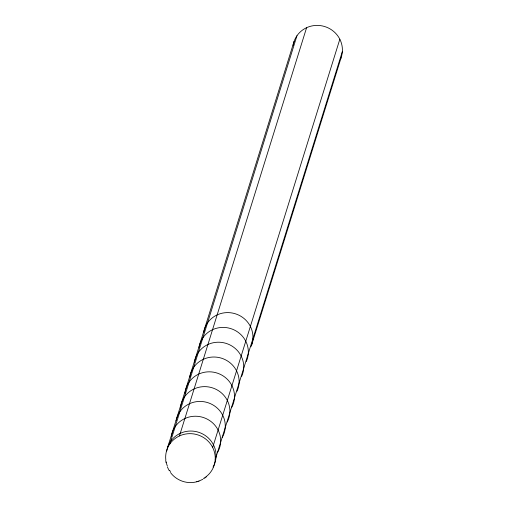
<?xml version="1.0" encoding="UTF-8"?>
<svg xmlns="http://www.w3.org/2000/svg" width="508" height="508" viewBox="0 0 508 508"><rect width="100%" height="100%" fill="white"/><g stroke="black" fill="none" stroke-linecap="round" stroke-linejoin="round"><path stroke-width="0.76" d="M167.773 446.957L294.113 41.319M169.812 443.986L296.964 35.738M179.445 435.94L306.597 27.692M212.674 447.472L339.833 39.224M215.208 459.74L342.367 51.486M251.663 344.83L341.116 57.626M204.603 478.187L206.267 476.923M202.838 479.304L198.685 481.171M170.459 472.478C176.301 480.632 187.369 484.505 197.009 481.692M196.71 481.787L199.022 481.063M169.272 470.738L167.38 466.998M165.735 460.445L166.072 462.521M203.644 332.581A24.873 23.997 17.3 0 1 235.052 313.69A24.873 23.997 17.3 0 1 250.882 346.774M293.097 45.377A24.873 23.997 17.3 0 1 324.504 26.486A24.873 23.997 17.3 0 1 340.335 59.569M199.034 347.383A24.873 23.997 17.3 0 1 230.435 328.492A24.873 23.997 17.3 0 1 246.272 361.575M176.098 420.719A24.873 23.997 17.3 0 1 208.756 402.971A24.873 23.997 17.3 0 1 222.263 437.464M180.708 405.911A24.873 23.997 17.3 0 1 213.023 388.049A24.873 23.997 17.3 0 1 227.209 422.046M180.416 407.988A24.873 23.997 17.3 0 1 180.588 406.603M185.318 391.109A24.873 23.997 17.3 0 1 217.64 373.24A24.873 23.997 17.3 0 1 231.826 407.245M185.026 393.186A24.873 23.997 17.3 0 1 185.198 391.795M189.808 376.993A24.873 23.997 17.3 0 1 221.215 358.102A24.873 23.997 17.3 0 1 237.052 391.185M166.757 451.015A24.873 23.997 17.3 0 1 199.193 432.46A24.873 23.997 17.3 0 1 213.042 467.074M171.367 436.207A24.873 23.997 17.3 0 1 203.803 417.652A24.873 23.997 17.3 0 1 217.653 452.266M194.424 362.191A24.873 23.997 17.3 0 1 225.825 343.3A24.873 23.997 17.3 0 1 241.662 376.377M165.811 459.911A24.873 23.997 17.3 0 1 200.063 435.724A24.873 23.997 17.3 0 1 205.74 476.987M204.584 477.793A24.873 23.997 17.3 0 1 203.371 478.53M170.491 471.602A24.873 23.997 17.3 0 1 169.672 470.433M167.367 466.039A24.873 23.997 17.3 0 1 166.148 461.988"/></g></svg>
